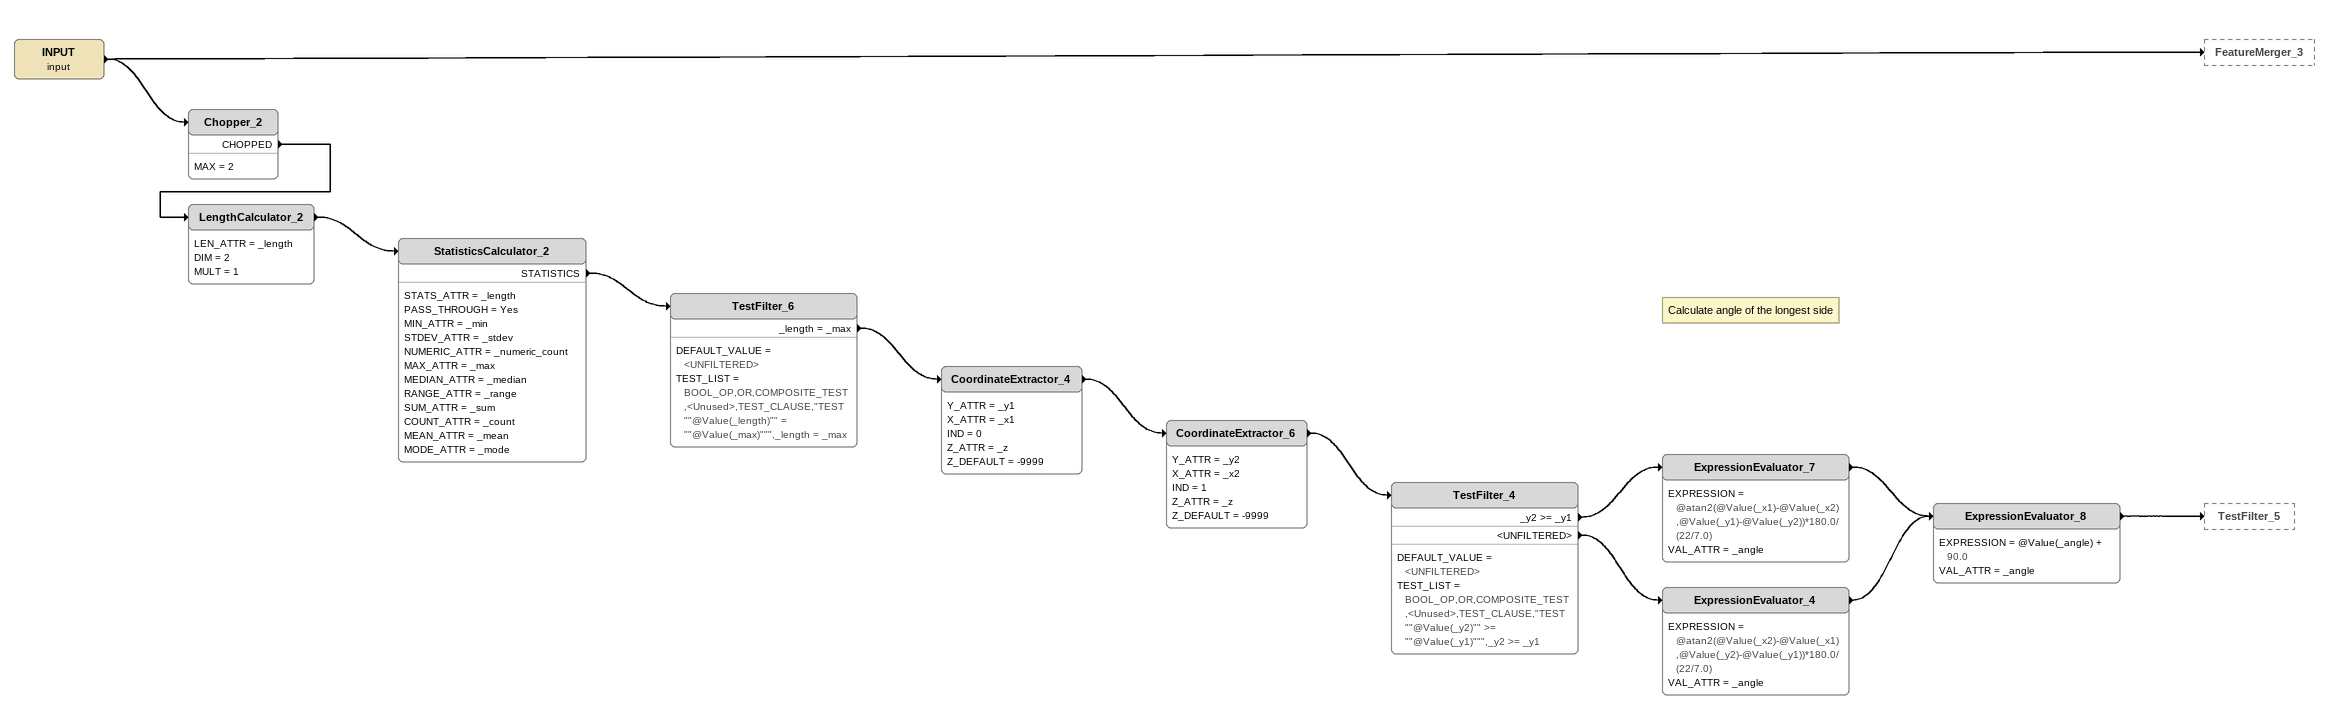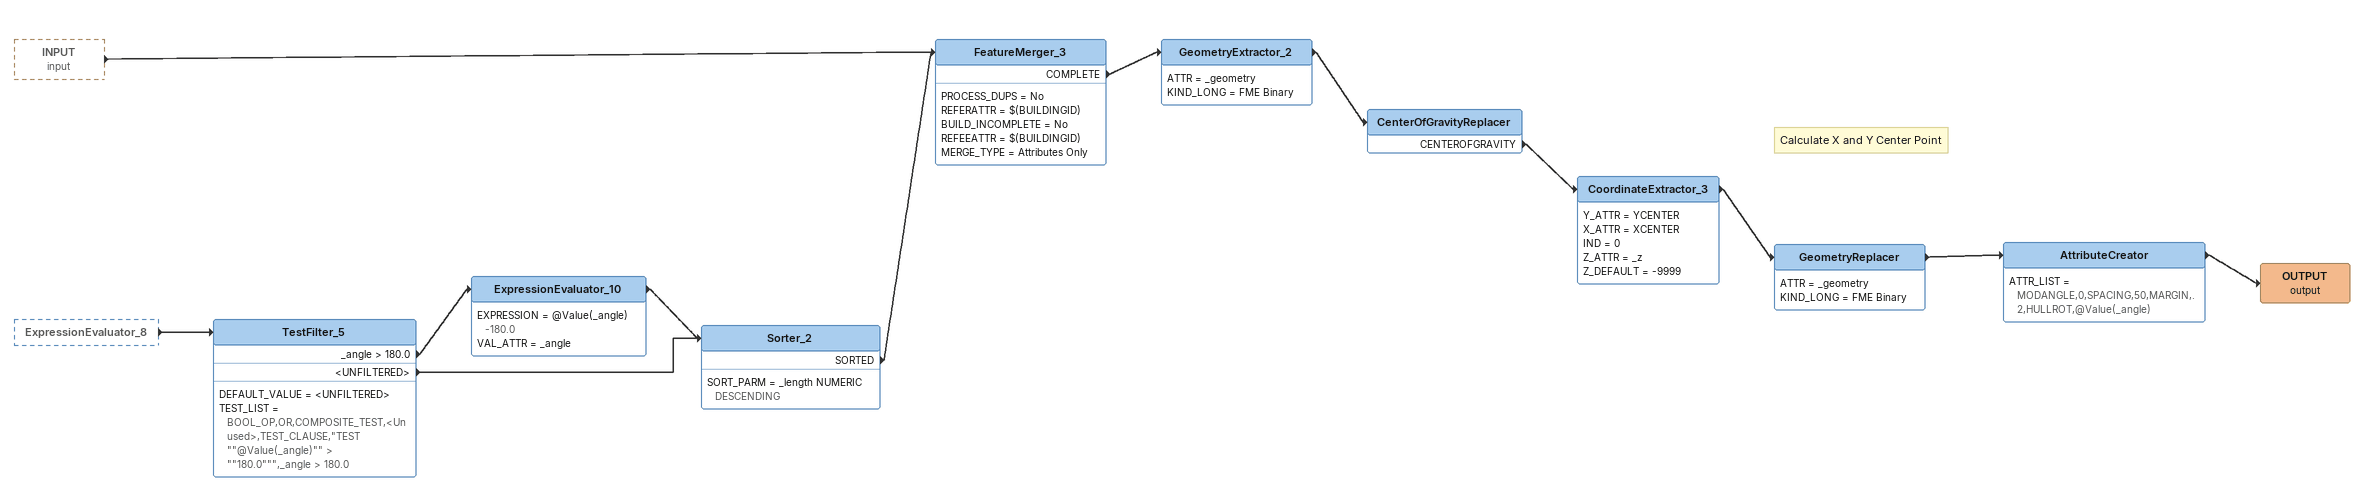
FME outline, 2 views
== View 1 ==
INPUT (input)
    -> Chopper_2
    -> FeatureMerger_3
Chopper_2
    MAX = 2
    CHOPPED -> LengthCalculator_2
LengthCalculator_2
    LEN_ATTR = _length
    DIM = 2
    MULT = 1
    -> StatisticsCalculator_2
StatisticsCalculator_2
    STATS_ATTR = _length
    PASS_THROUGH = Yes
    MIN_ATTR = _min
    STDEV_ATTR = _stdev
    NUMERIC_ATTR = _numeric_count
    MAX_ATTR = _max
    MEDIAN_ATTR = _median
    RANGE_ATTR = _range
    SUM_ATTR = _sum
    COUNT_ATTR = _count
    MEAN_ATTR = _mean
    MODE_ATTR = _mode
    STATISTICS -> TestFilter_6
TestFilter_6
    DEFAULT_VALUE = <UNFILTERED>
    TEST_LIST = BOOL_OP,OR,COMPOSITE_TEST,<Unused>,TEST_CLAUSE,"TEST ""@Value(_length)"" = ""@Value(_max)""",_length = _max
    _length = _max -> CoordinateExtractor_4
CoordinateExtractor_4
    Y_ATTR = _y1
    X_ATTR = _x1
    IND = 0
    Z_ATTR = _z
    Z_DEFAULT = -9999
    -> CoordinateExtractor_6
CoordinateExtractor_6
    Y_ATTR = _y2
    X_ATTR = _x2
    IND = 1
    Z_ATTR = _z
    Z_DEFAULT = -9999
    -> TestFilter_4
TestFilter_4
    DEFAULT_VALUE = <UNFILTERED>
    TEST_LIST = BOOL_OP,OR,COMPOSITE_TEST,<Unused>,TEST_CLAUSE,"TEST ""@Value(_y2)"" >= ""@Value(_y1)""",_y2 >= _y1
    _y2 >= _y1 -> ExpressionEvaluator_7
    <UNFILTERED> -> ExpressionEvaluator_4
Note: Calculate angle of the longest side
ExpressionEvaluator_7
    EXPRESSION = @atan2(@Value(_x1)-@Value(_x2),@Value(_y1)-@Value(_y2))*180.0/(22/7.0)
    VAL_ATTR = _angle
    -> ExpressionEvaluator_8
ExpressionEvaluator_4
    EXPRESSION = @atan2(@Value(_x2)-@Value(_x1),@Value(_y2)-@Value(_y1))*180.0/(22/7.0)
    VAL_ATTR = _angle
    -> ExpressionEvaluator_8
ExpressionEvaluator_8
    EXPRESSION = @Value(_angle) + 90.0
    VAL_ATTR = _angle
    -> TestFilter_5

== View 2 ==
INPUT (input) [outside]
    -> FeatureMerger_3
ExpressionEvaluator_8 [outside]
    -> TestFilter_5
TestFilter_5
    DEFAULT_VALUE = <UNFILTERED>
    TEST_LIST = BOOL_OP,OR,COMPOSITE_TEST,<Unused>,TEST_CLAUSE,"TEST ""@Value(_angle)"" > ""180.0""",_angle > 180.0
    _angle > 180.0 -> ExpressionEvaluator_10
    <UNFILTERED> -> Sorter_2
ExpressionEvaluator_10
    EXPRESSION = @Value(_angle) -180.0
    VAL_ATTR = _angle
    -> Sorter_2
Sorter_2
    SORT_PARM = _length NUMERIC DESCENDING
    SORTED -> FeatureMerger_3
FeatureMerger_3
    PROCESS_DUPS = No
    REFERATTR = $(BUILDINGID)
    BUILD_INCOMPLETE = No
    REFEEATTR = $(BUILDINGID)
    MERGE_TYPE = Attributes Only
    COMPLETE -> GeometryExtractor_2
GeometryExtractor_2
    ATTR = _geometry
    KIND_LONG = FME Binary
    -> CenterOfGravityReplacer
CenterOfGravityReplacer
    CENTEROFGRAVITY -> CoordinateExtractor_3
CoordinateExtractor_3
    Y_ATTR = YCENTER
    X_ATTR = XCENTER
    IND = 0
    Z_ATTR = _z
    Z_DEFAULT = -9999
    -> GeometryReplacer
GeometryReplacer
    ATTR = _geometry
    KIND_LONG = FME Binary
    -> AttributeCreator
Note: Calculate X and Y Center Point
AttributeCreator
    ATTR_LIST = MODANGLE,0,SPACING,50,MARGIN,.2,HULLROT,@Value(_angle)
    -> OUTPUT (output)
OUTPUT (output)
